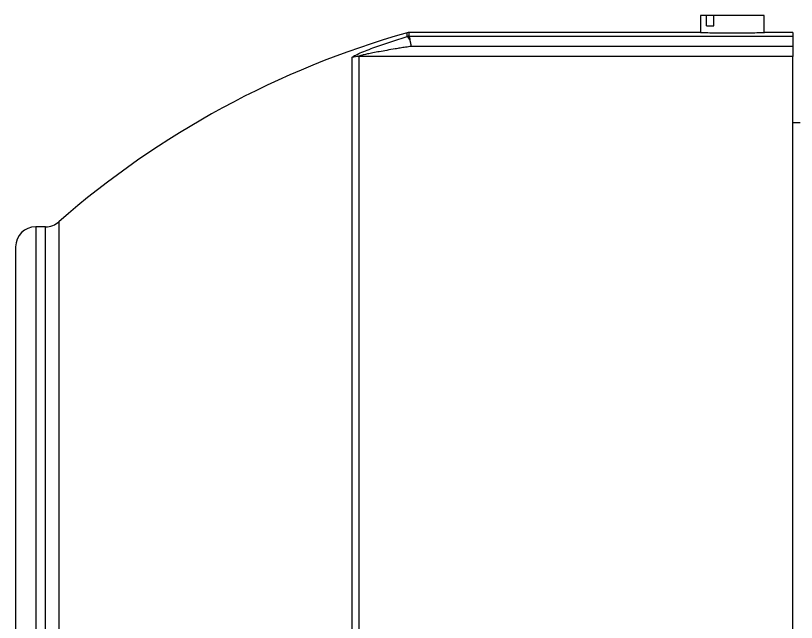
# Model space of a CAD drawing. Header units: millimetres. Extents: x 15 to 1184, y 5 to 836.
# Drawn here: x 760.4 to 818.7, y 575.5 to 620.7 of the extents above; entities that cross this region are included whole.
import ezdxf

# ---------------------------------------------------------------- set-up
doc = ezdxf.new("R2010")
doc.units = ezdxf.units.MM

msp = doc.modelspace()

# ---------------------------------------------------------------- linework, layer by layer
at = {"color": 7, "linetype": 'Continuous', "lineweight": 25}
for p, q in [((811.567, 620.728), (811.567, 619.478)), ((812.018, 620.728), (811.567, 620.728)), ((812.018, 619.978), (812.018, 620.728)), ((812.549, 620.728), (812.018, 620.728)), ((812.549, 619.978), (812.549, 620.728)), ((816.317, 620.728), (812.549, 620.728)), ((816.317, 619.478), (816.317, 620.728)), ((811.567, 619.478), (789.795, 619.478)), ((789.795, 619.478), (789.795, 619.2)), ((812.018, 619.978), (812.549, 619.978)), ((818.442, 619.478), (816.317, 619.478)), ((818.442, 619.478), (818.442, 619.198)), ((789.673, 619.171), (789.673, 619.45)), ((789.795, 619.198), (818.442, 619.198)), ((818.442, 619.198), (818.442, 618.437)), ((818.442, 618.437), (789.984, 618.437)), ((818.442, 618.437), (818.442, 617.683)), ((785.555, 563.019), (785.555, 617.598)), ((786.054, 617.683), (786.054, 563.031)), ((818.442, 617.683), (786.054, 617.683)), ((818.442, 563.031), (818.442, 617.683)), ((818.992, 612.728), (818.442, 612.728)), ((762.681, 604.978), (761.942, 604.978)), ((761.942, 604.978), (761.942, 504.478)), ((762.681, 504.478), (762.681, 604.978)), ((763.669, 605.349), (763.669, 504.107)), ((760.442, 603.478), (760.442, 505.978))]:
    msp.add_line(p, q, dxfattribs=at)
for centre, radius, start, end in [((790.081, 618.006), 1.5, 101.00176, 105.7624), ((807.942, 554.728), 67.25, 105.7624, 131.17282), ((790.081, 617.722), 1.505, 100.95537, 105.69771), ((786.054, 616.172), 1.512, 89.99631, 109.28419), ((761.942, 603.478), 1.5, 90, 180), ((762.681, 606.478), 1.5, 270, 311.17282)]:
    msp.add_arc(centre, radius, start, end, dxfattribs=at)
msp.add_ellipse((790.081, 619.198), major_axis=(0.286, -0.001), ratio=0.093754, start_param=3.142018, end_param=3.208441, dxfattribs=at)
for points, knots in [([(811.567, 619.478), (811.603, 619.477), (811.673, 619.474), (812.222, 619.456), (813.007, 619.44), (813.942, 619.432), (814.873, 619.439), (815.672, 619.457), (816.165, 619.473), (816.377, 619.48), (816.317, 619.478), (816.317, 619.478)], [0, 0, 0, 0, 0.1247177, 0.2497636, 0.374833, 0.4999918, 0.6250487, 0.7499973, 0.8748898, 0.999778, 1, 1, 1, 1]), ([(785.555, 617.598), (785.555, 617.613), (785.573, 617.633), (785.64, 617.683), (785.687, 617.712), (785.859, 617.805), (786.006, 617.873), (786.331, 618.015), (786.507, 618.087), (786.873, 618.231), (787.062, 618.303), (787.638, 618.514), (788.036, 618.652), (788.847, 618.918), (789.258, 619.047), (789.673, 619.171)], [0, 0, 0, 0, 0.0625, 0.0625, 0.125, 0.125, 0.25, 0.25, 0.375, 0.375, 0.5, 0.5, 0.75, 0.75, 1, 1, 1, 1]), ([(789.882, 618.902), (789.871, 618.923), (789.859, 618.944), (789.849, 618.963), (789.813, 619.026), (789.78, 619.075), (789.751, 619.11), (789.721, 619.145), (789.695, 619.166), (789.673, 619.171)], [0, 0, 0, 0, 0.0766882, 0.0766882, 0.0766882, 0.3266882, 0.3266882, 0.3266882, 0.5766882, 0.5766882, 0.5766882, 0.5766882]), ([(789.795, 619.198), (789.797, 619.195), (789.801, 619.189), (789.807, 619.174), (789.814, 619.156), (789.821, 619.134), (789.828, 619.109), (789.836, 619.08), (789.844, 619.049), (789.853, 619.016), (789.862, 618.98), (789.872, 618.942), (789.878, 618.915), (789.882, 618.902)], [0, 0, 0, 0, 0.100255, 0.198627, 0.295119, 0.389737, 0.482483, 0.573365, 0.662387, 0.749556, 0.834876, 0.918355, 1, 1, 1, 1]), ([(789.984, 618.437), (789.979, 618.462), (789.969, 618.511), (789.955, 618.579), (789.942, 618.641), (789.93, 618.697), (789.919, 618.748), (789.908, 618.793), (789.899, 618.834), (789.89, 618.87), (789.884, 618.891), (789.882, 618.902)], [0, 0, 0, 0, 0.1390562, 0.2712786, 0.3965952, 0.5149379, 0.6262445, 0.7304557, 0.827518, 0.9173814, 1, 1, 1, 1]), ([(789.984, 618.437), (789.839, 618.415), (789.561, 618.373), (789.159, 618.31), (788.688, 618.233), (788.166, 618.144), (787.609, 618.043), (787.133, 617.952), (786.73, 617.87), (786.448, 617.807), (786.27, 617.762), (786.166, 617.734), (786.096, 617.71), (786.065, 617.696), (786.056, 617.688), (786.055, 617.685), (786.054, 617.683)], [0, 0, 0, 0, 0.102349, 0.197609, 0.285794, 0.437997, 0.571574, 0.688087, 0.785894, 0.871569, 0.906351, 0.935837, 0.967884, 0.983931, 0.991966, 1, 1, 1, 1])]:
    msp.add_open_spline(points, degree=3, knots=knots, dxfattribs=at)

doc.saveas('drawing.dxf')
